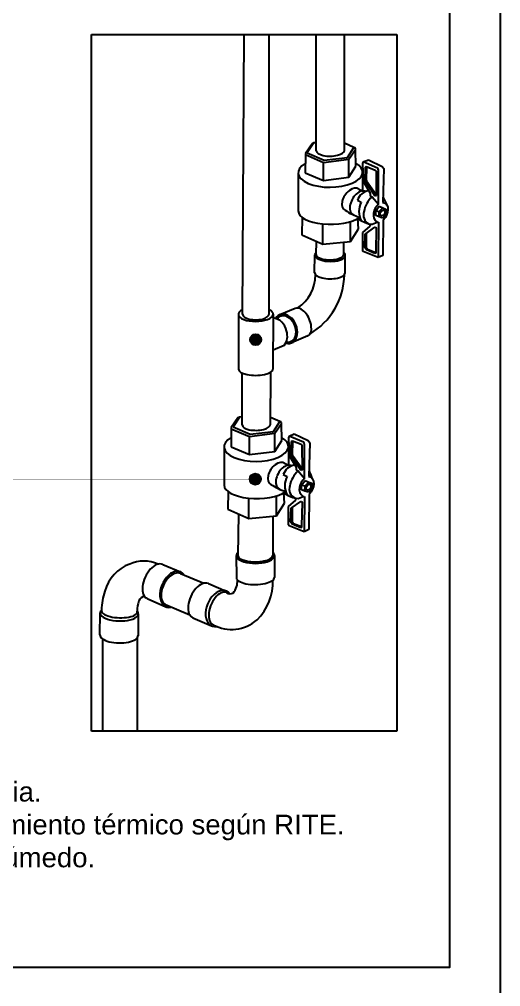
# Model space of a CAD drawing. Header units: millimetres. Extents: x 441156 to 441876, y 4514765 to 4515211.
# Drawn here: x 441391.19 to 441394.01, y 4514953.87 to 4514959.53 of the extents above; entities that cross this region are included whole.
import ezdxf

# ---------------------------------------------------------------- set-up
doc = ezdxf.new("R2010")
doc.units = ezdxf.units.MM
doc.linetypes.add('CONTINUA', pattern=[0])
doc.layers.add('01_cartela', color=6, linetype='Continuous', plot=False)
for name, color, linetype in [('CALEFAC_NOTAS', 7, 'Continuous'), ('INGIN FONTANERIA TEXTO', 7, 'Continuous'), ('INGIN SANEAMIENTO TEXTO', 7, 'Continuous')]:
    doc.layers.add(name, color=color, linetype=linetype)
doc.styles.add('Estilo1', font='swissel.ttf')

msp = doc.modelspace()

# ---------------------------------------------------------------- hatches: boundary and pattern name
at = {"layer": 'INGIN FONTANERIA TEXTO'}
h = msp.add_hatch(color=256, dxfattribs=at)
h.dxf.hatch_style = 1
edge = h.paths.add_edge_path()
edge.add_arc((441392.57522995, 4514957.65872669), 0.03267041, 0, 360)
h = msp.add_hatch(color=256, dxfattribs=at)
h.dxf.hatch_style = 1
edge = h.paths.add_edge_path()
edge.add_arc((441392.57304052, 4514956.84141778), 0.03267041, 0, 360)

# ---------------------------------------------------------------- linework, layer by layer
at = {"layer": '01_cartela', "color": 3}
msp.add_lwpolyline([(441363.37182267, 4514969.93626665), (441363.37182267, 4514948.40124264), (441394.00981074, 4514948.40124264), (441394.00981074, 4514969.93626665)], close=True, dxfattribs=at)
at = {"layer": 'CALEFAC_NOTAS', "linetype": 'CONTINUA'}
msp.add_lwpolyline([(441388.41910522, 4514959.64263841), (441393.70981074, 4514959.64263841), (441393.70981074, 4514953.98014725), (441388.41910522, 4514953.98014725)], close=True, dxfattribs=at)
at = {"layer": 'INGIN FONTANERIA TEXTO', "color": 0}
for p, q in [((441391.61439902, 4514955.36559343), (441391.61439902, 4514959.44606175)), ((441391.61439902, 4514959.44606175), (441393.4019011, 4514959.44606175)), ((441393.4019011, 4514959.44606175), (441393.4019011, 4514955.36559343)), ((441392.90546393, 4514958.80604593), (441392.86653153, 4514958.74909102)), ((441392.91534857, 4514958.81119462), (441392.87788881, 4514958.75354922)), ((441392.91534857, 4514958.81119462), (441392.90546393, 4514958.80604593)), ((441392.93032603, 4514958.81206874), (441392.91534857, 4514958.81119462)), ((441393.14984666, 4514958.78424353), (441393.09563831, 4514958.80894869)), ((441393.11388531, 4514958.72584947), (441393.14984666, 4514958.78424353)), ((441393.15579577, 4514958.78297313), (441393.14984666, 4514958.78424353)), ((441393.15957876, 4514958.77950798), (441393.15579577, 4514958.78297313)), ((441393.1597166, 4514958.77328286), (441393.15957876, 4514958.77950798)), ((441392.86653153, 4514958.74255522), (441392.86542752, 4514958.63659138)), ((441392.86653153, 4514958.74909102), (441392.86653153, 4514958.74255522)), ((441392.86653153, 4514958.74255522), (441392.97339327, 4514958.69661816)), ((441392.87788881, 4514958.75354922), (441392.97603338, 4514958.710128)), ((441392.97603338, 4514958.710128), (441393.11388531, 4514958.72584947)), ((441393.12074703, 4514958.71608855), (441393.1597166, 4514958.77328286)), ((441393.1614114, 4514958.67385312), (441393.1597166, 4514958.77328286)), ((441392.97339327, 4514958.69661816), (441393.12074703, 4514958.71608855)), ((441392.97341114, 4514958.59156675), (441392.97339327, 4514958.69661816)), ((441393.12101465, 4514958.60942133), (441393.12074703, 4514958.71608855)), ((441393.12101465, 4514958.60942133), (441393.1614114, 4514958.67385312)), ((441393.20580567, 4514958.6996669), (441393.201491, 4514958.68967997)), ((441393.201491, 4514958.68967997), (441393.20444485, 4514958.58686335)), ((441393.20580567, 4514958.6996669), (441393.23512117, 4514958.71200116)), ((441393.28893049, 4514958.66375436), (441393.20580567, 4514958.6996669)), ((441393.21569259, 4514958.59102469), (441393.21794544, 4514958.66885427)), ((441393.21794544, 4514958.66885427), (441393.22474455, 4514958.67225132)), ((441393.22422245, 4514958.66485522), (441393.22322151, 4514958.59517612)), ((441393.2288564, 4514958.67059076), (441393.22422245, 4514958.66485522)), ((441393.22474455, 4514958.67225132), (441393.275215, 4514958.65186898)), ((441393.23512117, 4514958.71200116), (441393.31689599, 4514958.67345664)), ((441393.29364158, 4514958.6577914), (441393.28893049, 4514958.66375436)), ((441393.31689599, 4514958.67345664), (441393.32538204, 4514958.66112237)), ((441392.82425388, 4514958.63581508), (441392.8246348, 4514958.41168094)), ((441392.86542752, 4514958.63659138), (441392.97341114, 4514958.59156675)), ((441392.97341114, 4514958.59156675), (441393.12101465, 4514958.60942133)), ((441393.20103129, 4514958.63969653), (441393.20082759, 4514958.53115833)), ((441393.275215, 4514958.65186898), (441393.28018361, 4514958.6453362)), ((441393.28018361, 4514958.6453362), (441393.28054041, 4514958.50268518)), ((441393.2945002, 4514958.65075612), (441393.29364158, 4514958.6577914)), ((441393.29514092, 4514958.45195275), (441393.2945002, 4514958.65075612)), ((441393.32538204, 4514958.66112237), (441393.32069642, 4514958.46205535)), ((441393.20444485, 4514958.58686335), (441393.24639908, 4514958.51693181)), ((441393.27577609, 4514958.49871784), (441393.21569259, 4514958.59102469)), ((441393.22322151, 4514958.59517612), (441393.2248897, 4514958.58784147)), ((441393.2248897, 4514958.58784147), (441393.28052485, 4514958.50890535)), ((441393.18024075, 4514958.53986139), (441393.20082759, 4514958.53115833)), ((441393.20082759, 4514958.53115833), (441393.2062973, 4514958.52965671)), ((441393.24639908, 4514958.51693181), (441393.24537803, 4514958.5013725)), ((441393.24537803, 4514958.5013725), (441393.25763047, 4514958.4952508)), ((441393.25763047, 4514958.4952508), (441393.29514092, 4514958.45195275)), ((441393.28054041, 4514958.50268518), (441393.27577609, 4514958.49871784)), ((441393.17094829, 4514958.47466397), (441393.19392536, 4514958.46357583)), ((441393.27833572, 4514958.4131913), (441393.29917078, 4514958.43968901)), ((441393.29917078, 4514958.43968901), (441393.31942554, 4514958.43051867)), ((441393.32069642, 4514958.46205535), (441393.33341076, 4514958.45879543)), ((441393.33341076, 4514958.45879543), (441393.34078722, 4514958.4517449)), ((441393.34078722, 4514958.4517449), (441393.34848441, 4514958.43508003)), ((441393.27833572, 4514958.4131913), (441393.29837245, 4514958.40850265)), ((441393.27833572, 4514958.38480088), (441393.27833572, 4514958.4131913)), ((441393.29790806, 4514958.37754554), (441393.27833572, 4514958.38480088)), ((441393.29790806, 4514958.37754554), (441393.29837245, 4514958.40850265)), ((441393.29837245, 4514958.40850265), (441393.31942554, 4514958.43051867)), ((441393.33736834, 4514958.39237165), (441393.31748035, 4514958.37060565)), ((441393.31942554, 4514958.43051867), (441393.33852018, 4514958.42317998)), ((441393.34237071, 4514958.38856787), (441393.33465452, 4514958.37415338)), ((441393.33852018, 4514958.42317998), (441393.33736834, 4514958.39237165)), ((441393.34732319, 4514958.40471669), (441393.34237071, 4514958.38856787)), ((441393.34908846, 4514958.41879868), (441393.34732319, 4514958.40471669)), ((441393.34848441, 4514958.43508003), (441393.34908846, 4514958.41879868)), ((441392.84806293, 4514958.37436559), (441392.84604076, 4514958.27200765)), ((441392.96938275, 4514958.2170939), (441392.96938275, 4514958.33637645)), ((441393.13058212, 4514958.23295789), (441393.13058212, 4514958.3497049)), ((441393.17698801, 4514958.30739652), (441393.17379593, 4514958.36741087)), ((441393.20231582, 4514958.28679338), (441393.24501992, 4514958.32342379)), ((441393.24501992, 4514958.33513041), (441393.25809794, 4514958.33449973)), ((441393.24501992, 4514958.32342379), (441393.24501992, 4514958.33513041)), ((441393.25809794, 4514958.33449973), (441393.28755108, 4514958.34673093)), ((441393.28755108, 4514958.34673093), (441393.2939378, 4514958.34636458)), ((441393.29546946, 4514958.33916001), (441393.29264516, 4514958.13944864)), ((441393.2939378, 4514958.34636458), (441393.29546946, 4514958.33916001)), ((441393.31748035, 4514958.37060565), (441393.29790806, 4514958.37754554)), ((441393.32173187, 4514958.35806493), (441393.32077901, 4514958.1523338)), ((441393.33465452, 4514958.37415338), (441393.32173187, 4514958.35806493)), ((441392.84604076, 4514958.27200765), (441392.96938275, 4514958.2170939)), ((441393.13058212, 4514958.23295789), (441393.17698801, 4514958.30739652)), ((441393.20231582, 4514958.18030084), (441393.20231582, 4514958.28679338)), ((441393.21389382, 4514958.19823875), (441393.2162533, 4514958.27720757)), ((441393.2162533, 4514958.27720757), (441393.27268219, 4514958.31714851)), ((441393.22320537, 4514958.28212831), (441393.22265641, 4514958.20033761)), ((441393.27268219, 4514958.31714851), (441393.27701165, 4514958.31744067)), ((441393.27701165, 4514958.31744067), (441393.27964914, 4514958.31500788)), ((441393.28147507, 4514958.31115598), (441393.27827108, 4514958.17393958)), ((441393.27964914, 4514958.31500788), (441393.28147507, 4514958.31115598)), ((441392.96938275, 4514958.2170939), (441393.13058212, 4514958.23295789)), ((441393.20531297, 4514958.17458999), (441393.20231582, 4514958.18030084)), ((441393.29264516, 4514958.13944864), (441393.20531297, 4514958.17458999)), ((441393.22372993, 4514958.18453008), (441393.21389382, 4514958.19823875)), ((441393.22265641, 4514958.20033761), (441393.23048713, 4514958.18860026)), ((441393.27291061, 4514958.16306176), (441393.22372993, 4514958.18453008)), ((441393.23048713, 4514958.18860026), (441393.27827108, 4514958.16952683)), ((441393.27827108, 4514958.16511407), (441393.27291061, 4514958.16306176)), ((441393.27827108, 4514958.17393958), (441393.27827108, 4514958.16511407)), ((441393.32077901, 4514958.1523338), (441393.29264516, 4514958.13944864)), ((441392.47181018, 4514957.20000937), (441392.43287778, 4514957.14305446)), ((441392.48169482, 4514957.20515806), (441392.44423506, 4514957.14751266)), ((441392.48169482, 4514957.20515806), (441392.47181018, 4514957.20000937)), ((441392.49667228, 4514957.20603218), (441392.48169482, 4514957.20515806)), ((441392.71619291, 4514957.17820697), (441392.66198455, 4514957.20291214)), ((441392.43287778, 4514957.13651866), (441392.43177377, 4514957.03055482)), ((441392.43287778, 4514957.14305446), (441392.43287778, 4514957.13651866)), ((441392.43287778, 4514957.13651866), (441392.53973952, 4514957.0905816)), ((441392.44423506, 4514957.14751266), (441392.54237962, 4514957.10409144)), ((441392.68023156, 4514957.11981291), (441392.71619291, 4514957.17820697)), ((441392.68709328, 4514957.11005199), (441392.72606285, 4514957.1672463)), ((441392.72214202, 4514957.17693657), (441392.71619291, 4514957.17820697)), ((441392.72592501, 4514957.17347142), (441392.72214202, 4514957.17693657)), ((441392.72606285, 4514957.1672463), (441392.72592501, 4514957.17347142)), ((441392.72775765, 4514957.06781656), (441392.72606285, 4514957.1672463)), ((441392.53973952, 4514957.0905816), (441392.68709328, 4514957.11005199)), ((441392.53975739, 4514956.98553019), (441392.53973952, 4514957.0905816)), ((441392.54237962, 4514957.10409144), (441392.68023156, 4514957.11981291)), ((441392.68736089, 4514957.00338477), (441392.68709328, 4514957.11005199)), ((441392.77215192, 4514957.09363034), (441392.76783725, 4514957.08364341)), ((441392.76783725, 4514957.08364341), (441392.7707911, 4514956.98082679)), ((441392.77215192, 4514957.09363034), (441392.80146742, 4514957.1059646)), ((441392.85527674, 4514957.0577178), (441392.77215192, 4514957.09363034)), ((441392.80146742, 4514957.1059646), (441392.88324223, 4514957.06742008)), ((441392.39060013, 4514957.02977852), (441392.39098105, 4514956.80564438)), ((441392.43177377, 4514957.03055482), (441392.53975739, 4514956.98553019)), ((441392.68736089, 4514957.00338477), (441392.72775765, 4514957.06781656)), ((441392.76737754, 4514957.03365997), (441392.76717384, 4514956.92512177)), ((441392.78203884, 4514956.98498813), (441392.78429169, 4514957.06281771)), ((441392.78429169, 4514957.06281771), (441392.7910908, 4514957.06621476)), ((441392.7905687, 4514957.05881866), (441392.78956776, 4514956.98913956)), ((441392.79520265, 4514957.0645542), (441392.7905687, 4514957.05881866)), ((441392.7910908, 4514957.06621476), (441392.84156124, 4514957.04583242)), ((441392.84156124, 4514957.04583242), (441392.84652986, 4514957.03929964)), ((441392.84652986, 4514957.03929964), (441392.84688666, 4514956.89664862)), ((441392.85998783, 4514957.05175484), (441392.85527674, 4514957.0577178)), ((441392.86084645, 4514957.04471956), (441392.85998783, 4514957.05175484)), ((441392.86148717, 4514956.84591619), (441392.86084645, 4514957.04471956)), ((441392.88324223, 4514957.06742008), (441392.89172829, 4514957.05508581)), ((441392.89172829, 4514957.05508581), (441392.88704267, 4514956.85601879)), ((441392.53975739, 4514956.98553019), (441392.68736089, 4514957.00338477)), ((441392.7707911, 4514956.98082679), (441392.81274532, 4514956.91089525)), ((441392.84212234, 4514956.89268128), (441392.78203884, 4514956.98498813)), ((441392.78956776, 4514956.98913956), (441392.79123595, 4514956.98180491)), ((441392.79123595, 4514956.98180491), (441392.8468711, 4514956.90286879)), ((441392.746587, 4514956.93382483), (441392.76717384, 4514956.92512177)), ((441392.76717384, 4514956.92512177), (441392.77264355, 4514956.92362015)), ((441392.81274532, 4514956.91089525), (441392.81172428, 4514956.89533595)), ((441392.73729454, 4514956.86862741), (441392.76027161, 4514956.85753927)), ((441392.81172428, 4514956.89533595), (441392.82397672, 4514956.88921424)), ((441392.82397672, 4514956.88921424), (441392.86148717, 4514956.84591619)), ((441392.84688666, 4514956.89664862), (441392.84212234, 4514956.89268128)), ((441392.88704267, 4514956.85601879), (441392.89975701, 4514956.85275887)), ((441392.89975701, 4514956.85275887), (441392.90713347, 4514956.84570834)), ((441392.84468197, 4514956.80715474), (441392.86551703, 4514956.83365245)), ((441392.84468197, 4514956.80715474), (441392.8647187, 4514956.80246609)), ((441392.84468197, 4514956.77876432), (441392.84468197, 4514956.80715474)), ((441392.8642543, 4514956.77150899), (441392.8647187, 4514956.80246609)), ((441392.8647187, 4514956.80246609), (441392.88577179, 4514956.82448211)), ((441392.86551703, 4514956.83365245), (441392.88577179, 4514956.82448211)), ((441392.88577179, 4514956.82448211), (441392.90486643, 4514956.81714342)), ((441392.90486643, 4514956.81714342), (441392.90371459, 4514956.78633509)), ((441392.90713347, 4514956.84570834), (441392.91483066, 4514956.82904347)), ((441392.91366944, 4514956.79868013), (441392.90871696, 4514956.78253131)), ((441392.91543471, 4514956.81276212), (441392.91366944, 4514956.79868013)), ((441392.91483066, 4514956.82904347), (441392.91543471, 4514956.81276212)), ((441392.41440918, 4514956.76832903), (441392.41238701, 4514956.66597109)), ((441392.69692836, 4514956.62692133), (441392.69692836, 4514956.74366834)), ((441392.74333426, 4514956.70135995), (441392.74014217, 4514956.76137431)), ((441392.82444419, 4514956.72846317), (441392.85389733, 4514956.74069437)), ((441392.8642543, 4514956.77150899), (441392.84468197, 4514956.77876432)), ((441392.85389733, 4514956.74069437), (441392.86028405, 4514956.74032801)), ((441392.86028405, 4514956.74032801), (441392.8618157, 4514956.73312345)), ((441392.8838266, 4514956.76456909), (441392.8642543, 4514956.77150899)), ((441392.90371459, 4514956.78633509), (441392.8838266, 4514956.76456909)), ((441392.88807812, 4514956.75202837), (441392.88712526, 4514956.54629724)), ((441392.90100077, 4514956.76811682), (441392.88807812, 4514956.75202837)), ((441392.90871696, 4514956.78253131), (441392.90100077, 4514956.76811682)), ((441392.535729, 4514956.61105734), (441392.535729, 4514956.73033989)), ((441392.69692836, 4514956.62692133), (441392.74333426, 4514956.70135995)), ((441392.76866206, 4514956.68075683), (441392.81136617, 4514956.71738723)), ((441392.76866206, 4514956.57426428), (441392.76866206, 4514956.68075683)), ((441392.78259955, 4514956.67117101), (441392.83902844, 4514956.71111195)), ((441392.81136617, 4514956.72909385), (441392.82444419, 4514956.72846317)), ((441392.81136617, 4514956.71738723), (441392.81136617, 4514956.72909385)), ((441392.83902844, 4514956.71111195), (441392.8433579, 4514956.71140411)), ((441392.8433579, 4514956.71140411), (441392.84599539, 4514956.70897132)), ((441392.84782132, 4514956.70511942), (441392.84461733, 4514956.56790302)), ((441392.84599539, 4514956.70897132), (441392.84782132, 4514956.70511942)), ((441392.8618157, 4514956.73312345), (441392.85899141, 4514956.53341208)), ((441392.41238701, 4514956.66597109), (441392.535729, 4514956.61105734)), ((441392.535729, 4514956.61105734), (441392.69692836, 4514956.62692133)), ((441392.78024007, 4514956.59220219), (441392.78259955, 4514956.67117101)), ((441392.78955162, 4514956.67609175), (441392.78900266, 4514956.59430105)), ((441392.77165922, 4514956.56855343), (441392.76866206, 4514956.57426428)), ((441392.85899141, 4514956.53341208), (441392.77165922, 4514956.56855343)), ((441392.79007617, 4514956.57849352), (441392.78024007, 4514956.59220219)), ((441392.78900266, 4514956.59430105), (441392.79683338, 4514956.5825637)), ((441392.83925686, 4514956.5570252), (441392.79007617, 4514956.57849352)), ((441392.79683338, 4514956.5825637), (441392.84461733, 4514956.56349027)), ((441392.84461733, 4514956.56790302), (441392.84461733, 4514956.55907751)), ((441392.84461733, 4514956.55907751), (441392.83925686, 4514956.5570252)), ((441392.88712526, 4514956.54629724), (441392.85899141, 4514956.53341208)), ((441393.4019011, 4514955.36559343), (441391.61439902, 4514955.36559343))]:
    msp.add_line(p, q, dxfattribs=at)
at = {"layer": 'INGIN FONTANERIA TEXTO', "color": 150}
for p, q in [((441392.49892775, 4514957.80692013), (441392.50815006, 4514959.44606175)), ((441392.65393573, 4514957.80769462), (441392.65393573, 4514959.44606175)), ((441392.93032603, 4514958.7645476), (441392.93032603, 4514959.44606175)), ((441393.09563831, 4514958.76798906), (441393.09563831, 4514959.44606175)), ((441392.9298068, 4514958.15702525), (441392.93215692, 4514958.23366741)), ((441393.09109108, 4514958.15702525), (441393.09235447, 4514958.22919582)), ((441392.92009089, 4514958.05087633), (441392.92203409, 4514958.15443624)), ((441393.09951157, 4514958.04958183), (441393.1001593, 4514958.15249452)), ((441392.80753684, 4514957.8410336), (441392.7162224, 4514957.80437884)), ((441392.47412648, 4514957.80614566), (441392.47525382, 4514957.48511028)), ((441392.67796198, 4514957.80769462), (441392.67658878, 4514957.4860165)), ((441392.88090058, 4514957.68037655), (441392.78490335, 4514957.63904244)), ((441392.74178199, 4514957.6236572), (441392.67819965, 4514957.5970261)), ((441392.49667228, 4514957.15905512), (441392.49653034, 4514957.46297448)), ((441392.66198455, 4514957.1619525), (441392.66351625, 4514957.4680508)), ((441392.474058, 4514956.63851422), (441392.4713446, 4514956.39340928)), ((441392.6756065, 4514956.62482299), (441392.6750134, 4514956.39340928)), ((441392.03116642, 4514956.34157802), (441392.13583322, 4514956.29824908)), ((441392.46214656, 4514956.39403286), (441392.46302187, 4514956.26367401)), ((441392.68528285, 4514956.39403286), (441392.68546192, 4514956.26632014)), ((441392.13539303, 4514956.2883624), (441392.27120964, 4514956.23128235)), ((441392.29846099, 4514956.22931961), (441392.40312779, 4514956.18599067)), ((441391.93931454, 4514956.14204758), (441392.05040126, 4514956.0939962)), ((441391.66326477, 4514955.92935906), (441391.66459611, 4514956.05798715)), ((441392.04689456, 4514956.10681445), (441392.18929541, 4514956.04580735)), ((441391.88838464, 4514956.05316326), (441391.8870533, 4514955.92453517)), ((441392.20660911, 4514956.02978916), (441392.31769584, 4514955.98173779)), ((441391.67782979, 4514955.9064997), (441391.67782979, 4514955.36559343)), ((441391.88191204, 4514955.91152741), (441391.88191204, 4514955.36559343))]:
    msp.add_line(p, q, dxfattribs=at)
at = {"layer": 'INGIN FONTANERIA TEXTO', "const_width": 0.00104436}
for points in [[(441392.57522995, 4514957.65872669), (441391.12069159, 4514957.65872669)], [(441392.57304052, 4514956.84141778), (441391.12069159, 4514956.84141778)]]:
    msp.add_lwpolyline(points, dxfattribs=at)
at = {"layer": 'INGIN FONTANERIA TEXTO'}
for centre in [(441392.57522995, 4514957.65872669), (441392.57304052, 4514956.84141778)]:
    msp.add_circle(centre, 0.03267041, dxfattribs=at)
at = {"layer": 'INGIN FONTANERIA TEXTO', "color": 0}
for centre, radius, start, end in [((441393.24963379, 4514958.44818877), 0.08302014, 98.45806508, 161.40353416), ((441393.35134655, 4514958.38677437), 0.14335215, 130.82472913, 171.49709425), ((441393.13233769, 4514958.38191381), 0.22045944, 17.18622714, 30.91523554), ((441393.29230685, 4514958.40912249), 0.11244592, 151.03583724, 208.82428255), ((441393.35298475, 4514958.38499206), 0.08848527, 130.8220142, 170.22484758), ((441393.30163578, 4514958.72290591), 0.367419, 236.43857656, 251.50052217), ((441393.26378293, 4514958.38824049), 0.05769144, 160.00187155, 241.96694529), ((441393.31324392, 4514958.38831472), 0.04888081, 166.15068951, 238.28985864), ((441393.29321892, 4514958.53619222), 0.2067583, 234.71828678, 256.51931164), ((441392.81598004, 4514956.84215221), 0.08302014, 98.45806508, 161.40353416), ((441392.8586531, 4514956.80308593), 0.11244592, 151.03583724, 208.82428255), ((441392.9176928, 4514956.78073781), 0.14335215, 130.82472913, 171.49709425), ((441392.69868394, 4514956.77587725), 0.22045944, 17.18622714, 30.91523554), ((441392.86798203, 4514957.11686935), 0.367419, 236.43857656, 251.50052217), ((441392.83012918, 4514956.78220394), 0.05769144, 160.00187155, 241.96694529), ((441392.87959017, 4514956.78227816), 0.04888081, 166.15068951, 238.28985864), ((441392.919331, 4514956.7789555), 0.08848527, 130.8220142, 170.22484758), ((441392.85956517, 4514956.93015566), 0.2067583, 234.71828678, 256.51931164)]:
    msp.add_arc(centre, radius, start, end, dxfattribs=at)
at = {"layer": 'INGIN FONTANERIA TEXTO', "color": 150}
for centre, radius, start, end in [((441392.69091894, 4514958.03923685), 0.2351087, 303.96603192, 359.74341434), ((441392.67989731, 4514958.04758586), 0.41505831, 300.79832762, 358.75225917), ((441392.666797, 4514957.6961877), 0.09018167, 8.52044996, 83.18251579), ((441392.67018972, 4514957.67961427), 0.09086609, 321.98854567, 19.23481742), ((441391.91887092, 4514956.12502904), 0.23375444, 110.27474912, 165.04572421), ((441391.91982176, 4514956.15967107), 0.20200034, 65.49025534, 113.93513025), ((441392.36136214, 4514956.24420818), 0.10754776, 319.63106871, 3.64438597), ((441392.36537894, 4514956.24013222), 0.31158604, 314.4650124, 1.86302721), ((441391.98896089, 4514956.07426692), 0.3160892, 159.42542928, 179.9690379), ((441392.42624105, 4514956.20660502), 0.03631349, 233.31027931, 298.02229164), ((441392.04761867, 4514956.07384344), 0.16555055, 160.57708345, 182.29934078), ((441391.92767705, 4514956.11564654), 0.03853646, 94.42299743, 159.89148211), ((441392.43412444, 4514956.18856935), 0.22700166, 241.96575666, 311.19620586)]:
    msp.add_arc(centre, radius, start, end, dxfattribs=at)
at = {"layer": 'INGIN FONTANERIA TEXTO', "color": 0}
for centre, major_axis, ratio, start_param, end_param in [((441393.01298217, 4514958.76626833), (-0.08265614, -0.00172073), 0.3975413745, 6.2666337031, 9.4247779608), ((441393.01264259, 4514958.6377558), (-0.1883887, -0.00194072), 0.4592183688, 5.5998229037, 10.0832584216), ((441393.13687108, 4514958.47979483), (-0.04287752, -0.06042361), 0.6259240476, 3.1284822023, 6.3957995848), ((441393.18256288, 4514958.4581496), (-0.03687113, -0.06790063), 0.6123076302, 3.1280305565, 6.3520814172), ((441393.01813334, 4514958.41332886), (-0.19349854, -0.00164792), 0.4090726401, 6.2776081526, 8.890976551), ((441392.57932842, 4514957.16023177), (-0.08265614, -0.00172073), 0.3975413745, 6.2666337031, 9.4247779608), ((441392.57898883, 4514957.03171924), (-0.1883887, -0.00194072), 0.4592183688, 5.5998229037, 10.0832584216), ((441392.70321733, 4514956.87375827), (-0.04287752, -0.06042361), 0.6259240476, 3.1284822023, 6.3957995848), ((441392.74890913, 4514956.85211304), (-0.03687113, -0.06790063), 0.6123076302, 3.1280305565, 6.3520814172), ((441392.58447959, 4514956.8072923), (-0.19349854, -0.00164792), 0.4090726401, 6.2776081526, 8.890976551)]:
    msp.add_ellipse(centre, major_axis=major_axis, ratio=ratio, start_param=start_param, end_param=end_param, dxfattribs=at)
for centre in [(441393.31869112, 4514958.4004301), (441392.88503737, 4514956.79439355)]:
    msp.add_ellipse(centre, major_axis=(-0.00905771, -0.01590046), ratio=0.671348869, dxfattribs=at)
at = {"layer": 'INGIN FONTANERIA TEXTO', "color": 150}
for centre, major_axis, ratio, start_param, end_param in [((441393.01109669, 4514958.15346538), (-0.08906261, 0.00097086), 0.4107258518, 5.8563697218, 9.8792313637), ((441393.01044894, 4514958.15702525), (-0.08064214, 0), 0.3798089502, 6.2598938452, 9.4247779608), ((441393.00980123, 4514958.05022908), (-0.08971034, 0.00064725), 0.3913198437, 6.274147786, 9.4254986471), ((441392.57604423, 4514957.80692014), (-0.10191775, -0.00077448), 0.4066512679, 5.565223788, 10.122599147), ((441392.75056287, 4514957.72171064), (-0.03434048, 0.0826682), 0.7307058118, 2.6260988087, 6.7734379151), ((441392.84421871, 4514957.76070508), (-0.03668187, 0.08032853), 0.5546515794, 3.1174242364, 6.2831853072), ((441392.57643174, 4514957.80730737), (-0.07750399, -0.00038724), 0.4168674482, 6.2743285584, 9.4247779608), ((441392.75132739, 4514957.72173958), (-0.03058404, 0.07388285), 0.7121188169, 2.6692446771, 6.7197961734), ((441392.5759213, 4514957.48556339), (-0.10066748, -0.00045311), 0.3599210569, 6.282473011, 9.4247779608), ((441392.57371471, 4514956.39403286), (-0.11156814, 0), 0.4121416978, 5.8695381262, 9.8561102732), ((441391.98524048, 4514956.2418128), (0.04592594, 0.09976522), 0.5691715698, 0, 3.1679657311), ((441392.573179, 4514956.39340928), (-0.1018344, 0), 0.3549404652, 6.275326709, 9.4247779608), ((441392.09311724, 4514956.19612264), (0.04271598, 0.10212644), 0.6431177533, 5.9341047436, 9.8247620065), ((441392.09114379, 4514956.19758842), (-0.04424924, -0.09077397), 0.592187908, 3.1415926536, 6.3410222639), ((441392.25253505, 4514956.12955439), (0.04592594, 0.09976522), 0.5691715698, 0, 3.1679657311), ((441392.57424189, 4514956.26499708), (-0.11122003, -0.00132306), 0.3668966688, 6.2793835898, 9.4247779608), ((441392.36041182, 4514956.08386423), (0.04271598, 0.10212644), 0.6431177533, 5.9341047436, 9.8247620065), ((441392.36598913, 4514956.08284418), (0.03855528, 0.09464167), 0.5563043834, 6.1326352884, 9.4247779608), ((441391.77649037, 4514956.0555752), (-0.11189426, 0.00241195), 0.4020464127, -0.3789685522, 3.485621153), ((441391.77757086, 4514956.06813242), (-0.1050246, 0.00374016), 0.3673988467, -0.0693749015, 3.2472210697), ((441391.77515903, 4514955.92694711), (-0.11189426, 0.00241195), 0.4020464127, 0, 3.15060067)]:
    msp.add_ellipse(centre, major_axis=major_axis, ratio=ratio, start_param=start_param, end_param=end_param, dxfattribs=at)

# ---------------------------------------------------------------- texts
at = {"layer": 'INGIN SANEAMIENTO TEXTO', "color": 5, "insert": (441388.6600788, 4514955.26079177), "char_height": 0.1154296411, "attachment_point": 1, "style": 'Estilo1'}
msp.add_mtext_dynamic_manual_height_columns('1. Tuberia de agua fria. \\P2. Tubería de agua caliente sanitaria. \\P3. Coquilla para garantizar el aislamiento térmico según RITE.\\P4. Ramal de derivación a núcleo húmedo.\\P5. Llave de corte.', width=5.9930090894, gutter_width=11.875, heights=[0], dxfattribs=at)

doc.saveas('drawing.dxf')
